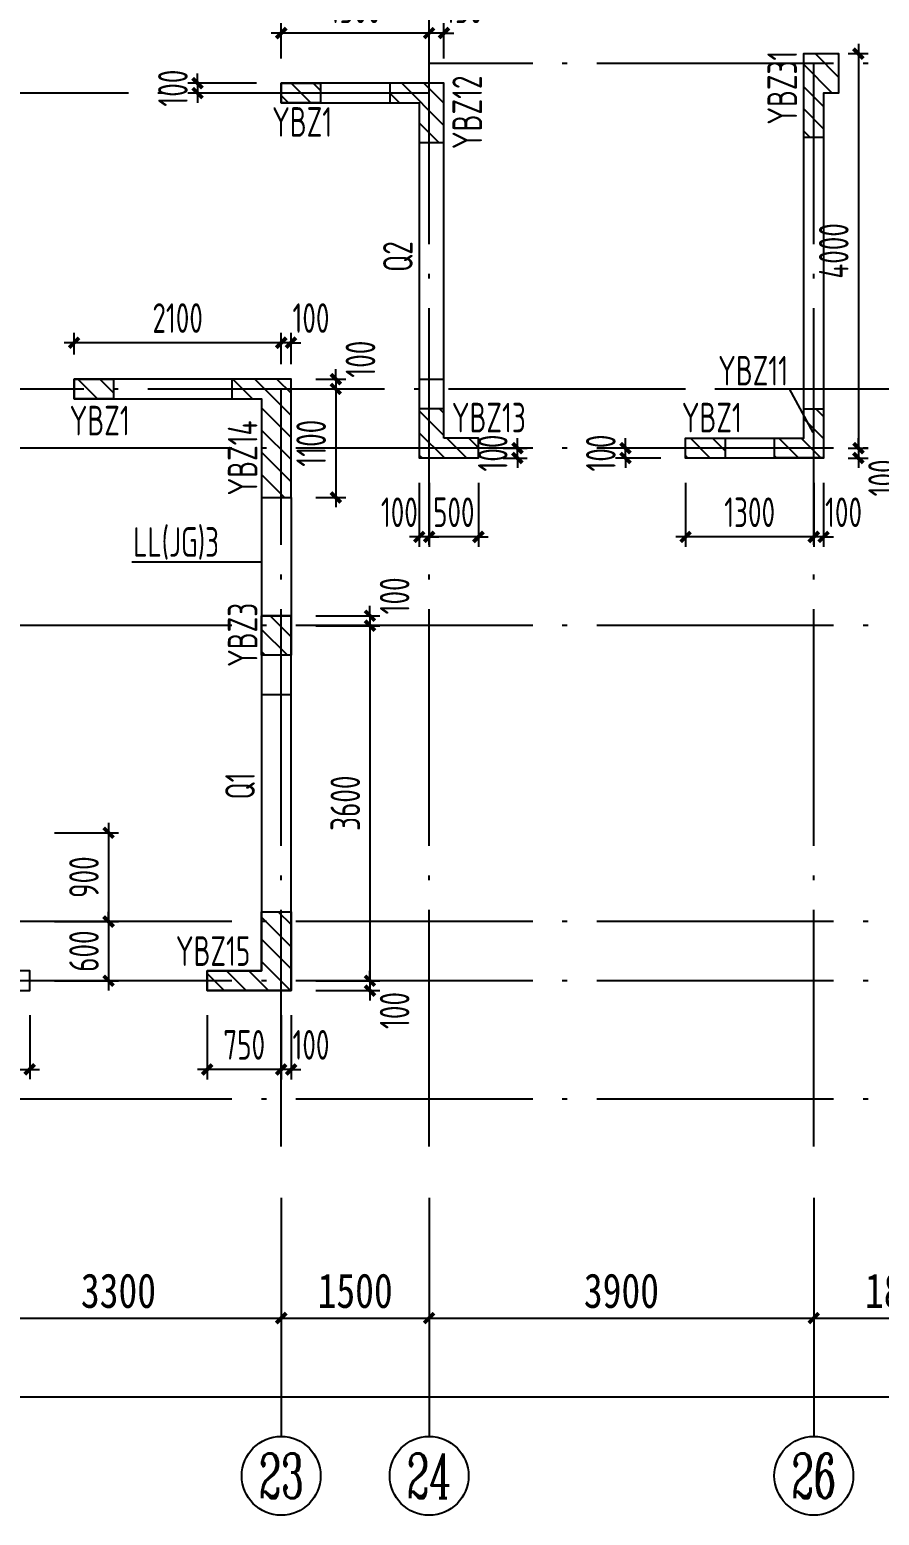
# Model space of a CAD drawing. Extents: x -144902 to 588294, y -160863 to 65494.
# Drawn here: x 13170 to 21785, y -42835 to -27772 of the extents above; entities that cross this region are included whole.
import ezdxf
from ezdxf.enums import TextEntityAlignment as Align

# ---------------------------------------------------------------- set-up
doc = ezdxf.new("R2010")
doc.units = 0
doc.header["$LTSCALE"] = 100
doc.linetypes.add('ACAD_ISO04W100', pattern=[30.5, 24, -3, 0.5, -3])
doc.layers.get('0').update_dxf_attribs({"linetype": 'CONTINUOUS'})
doc.layers.get('Defpoints').update_dxf_attribs({"linetype": 'CONTINUOUS'})
for name, color, linetype in [('AXIS', 3, 'CONTINUOUS'), ('AXIS_TEXT', 7, 'CONTINUOUS'), ('colu', 255, 'CONTINUOUS'), ('DIM', 3, 'CONTINUOUS'), ('DOTE', 253, 'ACAD_ISO04W100'), ('hatch1', 253, 'CONTINUOUS'), ('TEXT', 7, 'CONTINUOUS'), ('THIN', 7, 'CONTINUOUS'), ('剪力墙开洞', 170, 'CONTINUOUS'), ('剪力墙身标注', 7, 'CONTINUOUS'), ('砼墙', 3, 'CONTINUOUS'), ('门', 174, 'CONTINUOUS')]:
    doc.layers.add(name, color=color, linetype=linetype)
doc.styles.add('_HZTXT', font='complex.shx', dxfattribs={"width": 0.7, "bigfont": 'tssdchn.shx'})
doc.styles.add('COMPLEX', font='COMPLEX')
doc.styles.add('DIM_FONT', font='SIMHEI.TTF', dxfattribs={"width": 0.8})
doc.styles.get("Standard").update_dxf_attribs({"font": 'tssdeng.shx', "width": 0.7, "bigfont": 'tssdchn.shx'})
doc.styles.add('TSSD_Dimension', font='Tssdeng.shx', dxfattribs={"width": 0.7, "bigfont": 'tssdchn.shx'})
doc.dimstyles.new('_TCH_ARCH&&100', dxfattribs={"dimtxt": 350, "dimasz": 100, "dimexe": 250, "dimexo": 300, "dimgap": 100, "dimtad": 1, "dimdec": 0, "dimzin": 0, "dimdsep": 46, "dimtxsty": 'DIM_FONT', "dimblk": 'ARCHTICK', "dimcen": 0.09, "dimclrt": 7, "dimazin": 2, "dimtfac": 1, "dimtdec": 0, "dimtix": 1, "dimtmove": 2, "dimatfit": 3, "dimfxl": 1, "dimtolj": 1, "dimtzin": 0, "dimarcsym": 0})
doc.dimstyles.new('TSSD_100_100', dxfattribs={"dimtxt": 300, "dimasz": 100, "dimexe": 100, "dimexo": 250, "dimgap": 100, "dimtad": 1, "dimdec": 0, "dimzin": 0, "dimdsep": 46, "dimtxsty": 'TSSD_Dimension', "dimblk": 'ARCHTICK', "dimcen": 0, "dimdle": 100, "dimclrt": 7, "dimadec": 0, "dimazin": 0, "dimtfac": 1, "dimtdec": 0, "dimtix": 1, "dimtmove": 2, "dimatfit": 3, "dimfxl": 1, "dimtolj": 1, "dimtzin": 0, "dimarcsym": 0})
pattern_1 = [(135, (18956.95, -13940.44), (112.2532, 112.2532), [])]

# ---------------------------------------------------------------- blocks, each defined once
blk = doc.blocks.new('_ArchTick')
at = {"color": 0, "linetype": 'ByBlock', "const_width": 0.4}
blk.add_lwpolyline([(-0.5, -0.5), (0.5, 0.5)], dxfattribs=at)
blk = doc.blocks.new('*D761')
at = {"layer": 'Defpoints', "color": 0}
for p in [(13170, -35915), (13170, -36815), (13970, -36815)]:
    blk.add_point(p, dxfattribs=at)
at = {"layer": 'DIM', "color": 0, "lineweight": -2}
for p, q in [((13970, -35815), (13970, -36915)), ((13420, -35915), (14070, -35915)), ((13420, -36815), (14070, -36815))]:
    blk.add_line(p, q, dxfattribs=at)
at = {"layer": 'DIM', "color": 0, "lineweight": -2, "xscale": 100, "yscale": 100, "zscale": 100}
for p, rotation in [((13970, -35915), 90), ((13970, -36815), 270)]:
    blk.add_blockref('_ArchTick', p, dxfattribs=dict(at, rotation=rotation))
at = {"layer": 'DIM', "color": 7, "insert": (13720, -36365), "char_height": 300, "attachment_point": 5, "rotation": 90, "style": 'TSSD_Dimension'}
blk.add_mtext('\\A1;900', dxfattribs=at)
blk = doc.blocks.new('*D762')
at = {"layer": 'Defpoints', "color": 0}
for p in [(13170, -36815), (13170, -37415), (13970, -37415)]:
    blk.add_point(p, dxfattribs=at)
at = {"layer": 'DIM', "color": 0, "lineweight": -2}
for p, q in [((13970, -36815), (13970, -36715)), ((13420, -36815), (14070, -36815)), ((13970, -36815), (13970, -37415)), ((13420, -37415), (14070, -37415)), ((13970, -37415), (13970, -37515))]:
    blk.add_line(p, q, dxfattribs=at)
at = {"layer": 'DIM', "color": 0, "lineweight": -2, "xscale": 100, "yscale": 100, "zscale": 100}
for p, rotation in [((13970, -36815), 270), ((13970, -37415), 90)]:
    blk.add_blockref('_ArchTick', p, dxfattribs=dict(at, rotation=rotation))
at = {"layer": 'DIM', "color": 7, "insert": (13720, -37115), "char_height": 300, "attachment_point": 5, "rotation": 90, "style": 'TSSD_Dimension'}
blk.add_mtext('\\A1;600', dxfattribs=at)
blk = doc.blocks.new('*D777')
at = {"layer": 'Defpoints', "color": 0}
for p in [(15820, -33715), (15820, -33815), (16620, -33815)]:
    blk.add_point(p, dxfattribs=at)
at = {"layer": 'DIM', "color": 0, "lineweight": -2}
for p, q in [((16070, -33715), (16720, -33715)), ((16620, -33715), (16620, -33615)), ((16620, -33715), (16620, -33815)), ((16070, -33815), (16720, -33815)), ((16620, -33815), (16620, -33915))]:
    blk.add_line(p, q, dxfattribs=at)
at = {"layer": 'DIM', "color": 0, "lineweight": -2, "xscale": 100, "yscale": 100, "zscale": 100}
for p, rotation in [((16620, -33715), 270), ((16620, -33815), 90)]:
    blk.add_blockref('_ArchTick', p, dxfattribs=dict(at, rotation=rotation))
at = {"layer": 'DIM', "color": 7, "insert": (16870, -33513), "char_height": 300, "attachment_point": 5, "rotation": 90, "style": 'TSSD_Dimension'}
blk.add_mtext('\\A1;100', dxfattribs=at)
blk = doc.blocks.new('*D778')
at = {"layer": 'Defpoints', "color": 0}
for p in [(15820, -33815), (15820, -37415), (16620, -37415)]:
    blk.add_point(p, dxfattribs=at)
at = {"layer": 'DIM', "color": 0, "lineweight": -2}
for p, q in [((16620, -33715), (16620, -37515)), ((16070, -33815), (16720, -33815)), ((16070, -37415), (16720, -37415))]:
    blk.add_line(p, q, dxfattribs=at)
at = {"layer": 'DIM', "color": 0, "lineweight": -2, "xscale": 100, "yscale": 100, "zscale": 100}
for p, rotation in [((16620, -33815), 90), ((16620, -37415), 270)]:
    blk.add_blockref('_ArchTick', p, dxfattribs=dict(at, rotation=rotation))
at = {"layer": 'DIM', "color": 7, "insert": (16370, -35615), "char_height": 300, "attachment_point": 5, "rotation": 90, "style": 'TSSD_Dimension'}
blk.add_mtext('\\A1;3600', dxfattribs=at)
blk = doc.blocks.new('*D779')
at = {"layer": 'Defpoints', "color": 0}
for p in [(15720, -37515), (15820, -37515), (15720, -38315)]:
    blk.add_point(p, dxfattribs=at)
at = {"layer": 'DIM', "color": 0, "lineweight": -2}
for p, q in [((15720, -37765), (15720, -38415)), ((15820, -37765), (15820, -38415)), ((15720, -38315), (15620, -38315)), ((15820, -38315), (15720, -38315)), ((15820, -38315), (15920, -38315))]:
    blk.add_line(p, q, dxfattribs=at)
at = {"layer": 'DIM', "color": 0, "lineweight": -2, "xscale": 100, "yscale": 100, "zscale": 100}
blk.add_blockref('_ArchTick', (15720, -38315), dxfattribs=at)
at = {"layer": 'DIM', "color": 0, "lineweight": -2, "xscale": 100, "yscale": 100, "zscale": 100, "rotation": 180}
blk.add_blockref('_ArchTick', (15820, -38315), dxfattribs=at)
at = {"layer": 'DIM', "color": 7, "insert": (16022, -38065), "char_height": 300, "attachment_point": 5, "style": 'TSSD_Dimension'}
blk.add_mtext('\\A1;100', dxfattribs=at)
blk = doc.blocks.new('*D780')
at = {"layer": 'Defpoints', "color": 0}
for p in [(14970, -37515), (15720, -37515), (14970, -38315)]:
    blk.add_point(p, dxfattribs=at)
at = {"layer": 'DIM', "color": 0, "lineweight": -2}
for p, q in [((14970, -37765), (14970, -38415)), ((15720, -37765), (15720, -38415)), ((15820, -38315), (14870, -38315))]:
    blk.add_line(p, q, dxfattribs=at)
at = {"layer": 'DIM', "color": 0, "lineweight": -2, "xscale": 100, "yscale": 100, "zscale": 100, "rotation": 180}
blk.add_blockref('_ArchTick', (14970, -38315), dxfattribs=at)
at = {"layer": 'DIM', "color": 0, "lineweight": -2, "xscale": 100, "yscale": 100, "zscale": 100}
blk.add_blockref('_ArchTick', (15720, -38315), dxfattribs=at)
at = {"layer": 'DIM', "color": 7, "insert": (15345, -38065), "char_height": 300, "attachment_point": 5, "style": 'TSSD_Dimension'}
blk.add_mtext('\\A1;750', dxfattribs=at)
blk = doc.blocks.new('*D781')
at = {"layer": 'Defpoints', "color": 0}
for p in [(21120, -32115), (21220, -32115), (21120, -32915)]:
    blk.add_point(p, dxfattribs=at)
at = {"layer": 'DIM', "color": 0, "lineweight": -2}
for p, q in [((21120, -32365), (21120, -33015)), ((21220, -32365), (21220, -33015)), ((21120, -32915), (21020, -32915)), ((21220, -32915), (21120, -32915)), ((21220, -32915), (21320, -32915))]:
    blk.add_line(p, q, dxfattribs=at)
at = {"layer": 'DIM', "color": 0, "lineweight": -2, "xscale": 100, "yscale": 100, "zscale": 100}
blk.add_blockref('_ArchTick', (21120, -32915), dxfattribs=at)
at = {"layer": 'DIM', "color": 0, "lineweight": -2, "xscale": 100, "yscale": 100, "zscale": 100, "rotation": 180}
blk.add_blockref('_ArchTick', (21220, -32915), dxfattribs=at)
at = {"layer": 'DIM', "color": 7, "insert": (21422, -32665), "char_height": 300, "attachment_point": 5, "style": 'TSSD_Dimension'}
blk.add_mtext('\\A1;100', dxfattribs=at)
blk = doc.blocks.new('*D782')
at = {"layer": 'Defpoints', "color": 0}
for p in [(19820, -32115), (21120, -32115), (19820, -32915)]:
    blk.add_point(p, dxfattribs=at)
at = {"layer": 'DIM', "color": 0, "lineweight": -2}
for p, q in [((19820, -32365), (19820, -33015)), ((21120, -32365), (21120, -33015)), ((21220, -32915), (19720, -32915))]:
    blk.add_line(p, q, dxfattribs=at)
at = {"layer": 'DIM', "color": 0, "lineweight": -2, "xscale": 100, "yscale": 100, "zscale": 100, "rotation": 180}
blk.add_blockref('_ArchTick', (19820, -32915), dxfattribs=at)
at = {"layer": 'DIM', "color": 0, "lineweight": -2, "xscale": 100, "yscale": 100, "zscale": 100}
blk.add_blockref('_ArchTick', (21120, -32915), dxfattribs=at)
at = {"layer": 'DIM', "color": 7, "insert": (20470, -32665), "char_height": 300, "attachment_point": 5, "style": 'TSSD_Dimension'}
blk.add_mtext('\\A1;1300', dxfattribs=at)
blk = doc.blocks.new('*D795')
at = {"layer": 'Defpoints', "color": 0}
for p in [(21220, -28015), (21220, -32015), (21573, -32015)]:
    blk.add_point(p, dxfattribs=at)
at = {"layer": 'DIM', "color": 0, "lineweight": -2}
for p, q in [((21470, -28015), (21673, -28015)), ((21573, -27915), (21573, -32115)), ((21470, -32015), (21673, -32015))]:
    blk.add_line(p, q, dxfattribs=at)
at = {"layer": 'DIM', "color": 0, "lineweight": -2, "xscale": 100, "yscale": 100, "zscale": 100}
for p, rotation in [((21573, -28015), 90), ((21573, -32015), 270)]:
    blk.add_blockref('_ArchTick', p, dxfattribs=dict(at, rotation=rotation))
at = {"layer": 'DIM', "color": 7, "insert": (21323, -30015), "char_height": 300, "attachment_point": 5, "rotation": 90, "style": 'TSSD_Dimension'}
blk.add_mtext('\\A1;4000', dxfattribs=at)
blk = doc.blocks.new('*D796')
at = {"layer": 'Defpoints', "color": 0}
for p in [(21220, -32015), (21220, -32115), (21573, -32115)]:
    blk.add_point(p, dxfattribs=at)
at = {"layer": 'DIM', "color": 0, "lineweight": -2}
for p, q in [((21573, -32015), (21573, -31915)), ((21470, -32015), (21673, -32015)), ((21573, -32015), (21573, -32115)), ((21470, -32115), (21673, -32115)), ((21573, -32115), (21573, -32215))]:
    blk.add_line(p, q, dxfattribs=at)
at = {"layer": 'DIM', "color": 0, "lineweight": -2, "xscale": 100, "yscale": 100, "zscale": 100}
for p, rotation in [((21573, -32015), 270), ((21573, -32115), 90)]:
    blk.add_blockref('_ArchTick', p, dxfattribs=dict(at, rotation=rotation))
at = {"layer": 'DIM', "color": 7, "insert": (21823, -32317), "char_height": 300, "attachment_point": 5, "rotation": 90, "style": 'TSSD_Dimension'}
blk.add_mtext('\\A1;100', dxfattribs=at)
blk = doc.blocks.new('*D814')
at = {"layer": 'Defpoints', "color": 0}
for p in [(17220, -32115), (17720, -32115), (17220, -32915)]:
    blk.add_point(p, dxfattribs=at)
at = {"layer": 'DIM', "color": 0, "lineweight": -2}
for p, q in [((17220, -32365), (17220, -33015)), ((17720, -32365), (17720, -33015)), ((17220, -32915), (17120, -32915)), ((17720, -32915), (17220, -32915)), ((17720, -32915), (17820, -32915))]:
    blk.add_line(p, q, dxfattribs=at)
at = {"layer": 'DIM', "color": 0, "lineweight": -2, "xscale": 100, "yscale": 100, "zscale": 100}
blk.add_blockref('_ArchTick', (17220, -32915), dxfattribs=at)
at = {"layer": 'DIM', "color": 0, "lineweight": -2, "xscale": 100, "yscale": 100, "zscale": 100, "rotation": 180}
blk.add_blockref('_ArchTick', (17720, -32915), dxfattribs=at)
at = {"layer": 'DIM', "color": 7, "insert": (17470, -32665), "char_height": 300, "attachment_point": 5, "style": 'TSSD_Dimension'}
blk.add_mtext('\\A1;500', dxfattribs=at)
blk = doc.blocks.new('*D815')
at = {"layer": 'Defpoints', "color": 0}
for p in [(17120, -32115), (17220, -32115), (17120, -32915)]:
    blk.add_point(p, dxfattribs=at)
at = {"layer": 'DIM', "color": 0, "lineweight": -2}
for p, q in [((17120, -32365), (17120, -33015)), ((17220, -32365), (17220, -33015)), ((17120, -32915), (17020, -32915)), ((17220, -32915), (17120, -32915)), ((17220, -32915), (17320, -32915))]:
    blk.add_line(p, q, dxfattribs=at)
at = {"layer": 'DIM', "color": 0, "lineweight": -2, "xscale": 100, "yscale": 100, "zscale": 100}
blk.add_blockref('_ArchTick', (17120, -32915), dxfattribs=at)
at = {"layer": 'DIM', "color": 0, "lineweight": -2, "xscale": 100, "yscale": 100, "zscale": 100, "rotation": 180}
blk.add_blockref('_ArchTick', (17220, -32915), dxfattribs=at)
at = {"layer": 'DIM', "color": 7, "insert": (16918, -32665), "char_height": 300, "attachment_point": 5, "style": 'TSSD_Dimension'}
blk.add_mtext('\\A1;100', dxfattribs=at)
blk = doc.blocks.new('*D816')
at = {"layer": 'Defpoints', "color": 0}
for p in [(17720, -32015), (18115, -32015), (17720, -32115)]:
    blk.add_point(p, dxfattribs=at)
at = {"layer": 'DIM', "color": 0, "lineweight": -2}
for p, q in [((18115, -32015), (18115, -31915)), ((17970, -32015), (18215, -32015)), ((18115, -32115), (18115, -32015)), ((17970, -32115), (18215, -32115)), ((18115, -32115), (18115, -32215))]:
    blk.add_line(p, q, dxfattribs=at)
at = {"layer": 'DIM', "color": 0, "lineweight": -2, "xscale": 100, "yscale": 100, "zscale": 100}
for p, rotation in [((18115, -32015), 270), ((18115, -32115), 90)]:
    blk.add_blockref('_ArchTick', p, dxfattribs=dict(at, rotation=rotation))
at = {"layer": 'DIM', "color": 7, "insert": (17865, -32065), "char_height": 300, "attachment_point": 5, "rotation": 90, "style": 'TSSD_Dimension'}
blk.add_mtext('\\A1;100', dxfattribs=at)
blk = doc.blocks.new('*D817')
at = {"layer": 'Defpoints', "color": 0}
for p in [(19211, -32015), (19820, -32015), (19820, -32115)]:
    blk.add_point(p, dxfattribs=at)
at = {"layer": 'DIM', "color": 0, "lineweight": -2}
for p, q in [((19211, -32015), (19211, -31915)), ((19570, -32015), (19111, -32015)), ((19211, -32115), (19211, -32015)), ((19570, -32115), (19111, -32115)), ((19211, -32115), (19211, -32215))]:
    blk.add_line(p, q, dxfattribs=at)
at = {"layer": 'DIM', "color": 0, "lineweight": -2, "xscale": 100, "yscale": 100, "zscale": 100}
for p, rotation in [((19211, -32015), 270), ((19211, -32115), 90)]:
    blk.add_blockref('_ArchTick', p, dxfattribs=dict(at, rotation=rotation))
at = {"layer": 'DIM', "color": 7, "insert": (18961, -32065), "char_height": 300, "attachment_point": 5, "rotation": 90, "style": 'TSSD_Dimension'}
blk.add_mtext('\\A1;100', dxfattribs=at)
blk = doc.blocks.new('*D818')
at = {"layer": 'Defpoints', "color": 0}
for p in [(17220, -27806), (17220, -28315), (17370, -28315)]:
    blk.add_point(p, dxfattribs=at)
at = {"layer": 'DIM', "color": 0, "lineweight": -2}
for p, q in [((17220, -28065), (17220, -27706)), ((17370, -28065), (17370, -27706)), ((17220, -27806), (17120, -27806)), ((17370, -27806), (17220, -27806)), ((17370, -27806), (17470, -27806))]:
    blk.add_line(p, q, dxfattribs=at)
at = {"layer": 'DIM', "color": 0, "lineweight": -2, "xscale": 100, "yscale": 100, "zscale": 100}
blk.add_blockref('_ArchTick', (17220, -27806), dxfattribs=at)
at = {"layer": 'DIM', "color": 0, "lineweight": -2, "xscale": 100, "yscale": 100, "zscale": 100, "rotation": 180}
blk.add_blockref('_ArchTick', (17370, -27806), dxfattribs=at)
at = {"layer": 'DIM', "color": 7, "insert": (17572, -27556), "char_height": 300, "attachment_point": 5, "style": 'TSSD_Dimension'}
blk.add_mtext('\\A1;150', dxfattribs=at)
blk = doc.blocks.new('*D819')
at = {"layer": 'Defpoints', "color": 0}
for p in [(15720, -27806), (15720, -28315), (17220, -28315)]:
    blk.add_point(p, dxfattribs=at)
at = {"layer": 'DIM', "color": 0, "lineweight": -2}
for p, q in [((15720, -28065), (15720, -27706)), ((17220, -28065), (17220, -27706)), ((17320, -27806), (15620, -27806))]:
    blk.add_line(p, q, dxfattribs=at)
at = {"layer": 'DIM', "color": 0, "lineweight": -2, "xscale": 100, "yscale": 100, "zscale": 100, "rotation": 180}
blk.add_blockref('_ArchTick', (15720, -27806), dxfattribs=at)
at = {"layer": 'DIM', "color": 0, "lineweight": -2, "xscale": 100, "yscale": 100, "zscale": 100}
blk.add_blockref('_ArchTick', (17220, -27806), dxfattribs=at)
at = {"layer": 'DIM', "color": 7, "insert": (16470, -27556), "char_height": 300, "attachment_point": 5, "style": 'TSSD_Dimension'}
blk.add_mtext('\\A1;1500', dxfattribs=at)
blk = doc.blocks.new('*D820')
at = {"layer": 'Defpoints', "color": 0}
for p in [(15720, -28315), (14872, -28415), (15720, -28415)]:
    blk.add_point(p, dxfattribs=at)
at = {"layer": 'DIM', "color": 0, "lineweight": -2}
for p, q in [((15470, -28315), (14772, -28315)), ((14872, -28315), (14872, -28215)), ((14872, -28315), (14872, -28415)), ((15470, -28415), (14772, -28415)), ((14872, -28415), (14872, -28515))]:
    blk.add_line(p, q, dxfattribs=at)
at = {"layer": 'DIM', "color": 0, "lineweight": -2, "xscale": 100, "yscale": 100, "zscale": 100}
for p, rotation in [((14872, -28315), 270), ((14872, -28415), 90)]:
    blk.add_blockref('_ArchTick', p, dxfattribs=dict(at, rotation=rotation))
at = {"layer": 'DIM', "color": 7, "insert": (14622, -28365), "char_height": 300, "attachment_point": 5, "rotation": 90, "style": 'TSSD_Dimension'}
blk.add_mtext('\\A1;100', dxfattribs=at)
blk = doc.blocks.new('*D821')
at = {"layer": 'Defpoints', "color": 0}
for p in [(15720, -30946), (15720, -31415), (15820, -31415)]:
    blk.add_point(p, dxfattribs=at)
at = {"layer": 'DIM', "color": 0, "lineweight": -2}
for p, q in [((15720, -31165), (15720, -30846)), ((15820, -31165), (15820, -30846)), ((15720, -30946), (15620, -30946)), ((15820, -30946), (15720, -30946)), ((15820, -30946), (15920, -30946))]:
    blk.add_line(p, q, dxfattribs=at)
at = {"layer": 'DIM', "color": 0, "lineweight": -2, "xscale": 100, "yscale": 100, "zscale": 100}
blk.add_blockref('_ArchTick', (15720, -30946), dxfattribs=at)
at = {"layer": 'DIM', "color": 0, "lineweight": -2, "xscale": 100, "yscale": 100, "zscale": 100, "rotation": 180}
blk.add_blockref('_ArchTick', (15820, -30946), dxfattribs=at)
at = {"layer": 'DIM', "color": 7, "insert": (16022, -30696), "char_height": 300, "attachment_point": 5, "style": 'TSSD_Dimension'}
blk.add_mtext('\\A1;100', dxfattribs=at)
blk = doc.blocks.new('*D822')
at = {"layer": 'Defpoints', "color": 0}
for p in [(13620, -30946), (13620, -31315), (15720, -31415)]:
    blk.add_point(p, dxfattribs=at)
at = {"layer": 'DIM', "color": 0, "lineweight": -2}
for p, q in [((13620, -31065), (13620, -30846)), ((15720, -31165), (15720, -30846)), ((15820, -30946), (13520, -30946))]:
    blk.add_line(p, q, dxfattribs=at)
at = {"layer": 'DIM', "color": 0, "lineweight": -2, "xscale": 100, "yscale": 100, "zscale": 100, "rotation": 180}
blk.add_blockref('_ArchTick', (13620, -30946), dxfattribs=at)
at = {"layer": 'DIM', "color": 0, "lineweight": -2, "xscale": 100, "yscale": 100, "zscale": 100}
blk.add_blockref('_ArchTick', (15720, -30946), dxfattribs=at)
at = {"layer": 'DIM', "color": 7, "insert": (14670, -30696), "char_height": 300, "attachment_point": 5, "style": 'TSSD_Dimension'}
blk.add_mtext('\\A1;2100', dxfattribs=at)
blk = doc.blocks.new('*D823')
at = {"layer": 'Defpoints', "color": 0}
for p in [(15820, -31315), (15820, -31415), (16274, -31415)]:
    blk.add_point(p, dxfattribs=at)
at = {"layer": 'DIM', "color": 0, "lineweight": -2}
for p, q in [((16070, -31315), (16374, -31315)), ((16274, -31315), (16274, -31215)), ((16274, -31315), (16274, -31415)), ((16070, -31415), (16374, -31415)), ((16274, -31415), (16274, -31515))]:
    blk.add_line(p, q, dxfattribs=at)
at = {"layer": 'DIM', "color": 0, "lineweight": -2, "xscale": 100, "yscale": 100, "zscale": 100}
for p, rotation in [((16274, -31315), 270), ((16274, -31415), 90)]:
    blk.add_blockref('_ArchTick', p, dxfattribs=dict(at, rotation=rotation))
at = {"layer": 'DIM', "color": 7, "insert": (16524, -31113), "char_height": 300, "attachment_point": 5, "rotation": 90, "style": 'TSSD_Dimension'}
blk.add_mtext('\\A1;100', dxfattribs=at)
blk = doc.blocks.new('*D824')
at = {"layer": 'Defpoints', "color": 0}
for p in [(15820, -31415), (15820, -32515), (16274, -32515)]:
    blk.add_point(p, dxfattribs=at)
at = {"layer": 'DIM', "color": 0, "lineweight": -2}
for p, q in [((16274, -31315), (16274, -32615)), ((16070, -31415), (16374, -31415)), ((16070, -32515), (16374, -32515))]:
    blk.add_line(p, q, dxfattribs=at)
at = {"layer": 'DIM', "color": 0, "lineweight": -2, "xscale": 100, "yscale": 100, "zscale": 100}
for p, rotation in [((16274, -31415), 90), ((16274, -32515), 270)]:
    blk.add_blockref('_ArchTick', p, dxfattribs=dict(at, rotation=rotation))
at = {"layer": 'DIM', "color": 7, "insert": (16024, -31965), "char_height": 300, "attachment_point": 5, "rotation": 90, "style": 'TSSD_Dimension'}
blk.add_mtext('\\A1;1100', dxfattribs=at)
blk = doc.blocks.new('*D825')
at = {"layer": 'Defpoints', "color": 0}
for p in [(15820, -37415), (15820, -37515), (16620, -37515)]:
    blk.add_point(p, dxfattribs=at)
at = {"layer": 'DIM', "color": 0, "lineweight": -2}
for p, q in [((16620, -37415), (16620, -37315)), ((16070, -37415), (16720, -37415)), ((16620, -37415), (16620, -37515)), ((16070, -37515), (16720, -37515)), ((16620, -37515), (16620, -37615))]:
    blk.add_line(p, q, dxfattribs=at)
at = {"layer": 'DIM', "color": 0, "lineweight": -2, "xscale": 100, "yscale": 100, "zscale": 100}
for p, rotation in [((16620, -37415), 270), ((16620, -37515), 90)]:
    blk.add_blockref('_ArchTick', p, dxfattribs=dict(at, rotation=rotation))
at = {"layer": 'DIM', "color": 7, "insert": (16870, -37717), "char_height": 300, "attachment_point": 5, "rotation": 90, "style": 'TSSD_Dimension'}
blk.add_mtext('\\A1;100', dxfattribs=at)
blk = doc.blocks.new('*D904')
at = {"layer": 'Defpoints', "color": 0}
for p in [(12420, -37514), (13170, -37514), (13170, -38314)]:
    blk.add_point(p, dxfattribs=at)
at = {"layer": 'DIM', "color": 0, "lineweight": -2}
for p, q in [((12420, -37764), (12420, -38414)), ((13170, -37764), (13170, -38414)), ((12320, -38314), (13270, -38314))]:
    blk.add_line(p, q, dxfattribs=at)
at = {"layer": 'DIM', "color": 0, "lineweight": -2, "xscale": 100, "yscale": 100, "zscale": 100, "rotation": 180}
blk.add_blockref('_ArchTick', (12420, -38314), dxfattribs=at)
at = {"layer": 'DIM', "color": 0, "lineweight": -2, "xscale": 100, "yscale": 100, "zscale": 100}
blk.add_blockref('_ArchTick', (13170, -38314), dxfattribs=at)
at = {"layer": 'DIM', "color": 7, "insert": (12795, -38064), "char_height": 300, "attachment_point": 5, "style": 'TSSD_Dimension'}
blk.add_mtext('\\A1;750', dxfattribs=at)
blk = doc.blocks.new('*D947')
at = {"layer": 'AXIS', "color": 0, "lineweight": -2}
for p, q in [((21120, -39915), (21120, -41085)), ((22920, -39915), (22920, -41085)), ((21120, -40835), (22920, -40835))]:
    blk.add_line(p, q, dxfattribs=at)
at = {"layer": 'Defpoints', "color": 0}
for p in [(21120, -39615), (22920, -39615), (22920, -40835)]:
    blk.add_point(p, dxfattribs=at)
at = {"layer": 'AXIS', "color": 0, "lineweight": -2, "xscale": 100, "yscale": 100, "zscale": 100, "rotation": 180}
blk.add_blockref('_ArchTick', (21120, -40835), dxfattribs=at)
at = {"layer": 'AXIS', "color": 0, "lineweight": -2, "xscale": 100, "yscale": 100, "zscale": 100}
blk.add_blockref('_ArchTick', (22920, -40835), dxfattribs=at)
at = {"layer": 'AXIS', "color": 7, "insert": (22020, -40560), "char_height": 350, "attachment_point": 5, "style": 'DIM_FONT'}
blk.add_mtext('\\A1;1800', dxfattribs=at)
blk = doc.blocks.new('*D948')
at = {"layer": 'AXIS', "color": 0, "lineweight": -2}
for p, q in [((17220, -39915), (17220, -41085)), ((21120, -39915), (21120, -41085)), ((17220, -40835), (21120, -40835))]:
    blk.add_line(p, q, dxfattribs=at)
at = {"layer": 'Defpoints', "color": 0}
for p in [(17220, -39615), (21120, -39615), (21120, -40835)]:
    blk.add_point(p, dxfattribs=at)
at = {"layer": 'AXIS', "color": 0, "lineweight": -2, "xscale": 100, "yscale": 100, "zscale": 100, "rotation": 180}
blk.add_blockref('_ArchTick', (17220, -40835), dxfattribs=at)
at = {"layer": 'AXIS', "color": 0, "lineweight": -2, "xscale": 100, "yscale": 100, "zscale": 100}
blk.add_blockref('_ArchTick', (21120, -40835), dxfattribs=at)
at = {"layer": 'AXIS', "color": 7, "insert": (19170, -40560), "char_height": 350, "attachment_point": 5, "style": 'DIM_FONT'}
blk.add_mtext('\\A1;3900', dxfattribs=at)
blk = doc.blocks.new('*D949')
at = {"layer": 'AXIS', "color": 0, "lineweight": -2}
for p, q in [((15720, -39915), (15720, -41085)), ((17220, -39915), (17220, -41085)), ((15720, -40835), (17220, -40835))]:
    blk.add_line(p, q, dxfattribs=at)
at = {"layer": 'Defpoints', "color": 0}
for p in [(15720, -39615), (17220, -39615), (17220, -40835)]:
    blk.add_point(p, dxfattribs=at)
at = {"layer": 'AXIS', "color": 0, "lineweight": -2, "xscale": 100, "yscale": 100, "zscale": 100, "rotation": 180}
blk.add_blockref('_ArchTick', (15720, -40835), dxfattribs=at)
at = {"layer": 'AXIS', "color": 0, "lineweight": -2, "xscale": 100, "yscale": 100, "zscale": 100}
blk.add_blockref('_ArchTick', (17220, -40835), dxfattribs=at)
at = {"layer": 'AXIS', "color": 7, "insert": (16470, -40560), "char_height": 350, "attachment_point": 5, "style": 'DIM_FONT'}
blk.add_mtext('\\A1;1500', dxfattribs=at)
blk = doc.blocks.new('*D950')
at = {"layer": 'AXIS', "color": 0, "lineweight": -2}
for p, q in [((12420, -39915), (12420, -41085)), ((15720, -39915), (15720, -41085)), ((12420, -40835), (15720, -40835))]:
    blk.add_line(p, q, dxfattribs=at)
at = {"layer": 'Defpoints', "color": 0}
for p in [(12420, -39615), (15720, -39615), (15720, -40835)]:
    blk.add_point(p, dxfattribs=at)
at = {"layer": 'AXIS', "color": 0, "lineweight": -2, "xscale": 100, "yscale": 100, "zscale": 100, "rotation": 180}
blk.add_blockref('_ArchTick', (12420, -40835), dxfattribs=at)
at = {"layer": 'AXIS', "color": 0, "lineweight": -2, "xscale": 100, "yscale": 100, "zscale": 100}
blk.add_blockref('_ArchTick', (15720, -40835), dxfattribs=at)
at = {"layer": 'AXIS', "color": 7, "insert": (14070, -40560), "char_height": 350, "attachment_point": 5, "style": 'DIM_FONT'}
blk.add_mtext('\\A1;3300', dxfattribs=at)
blk = doc.blocks.new('*D962')
at = {"layer": 'AXIS', "color": 0, "lineweight": -2}
for p, q in [((-12680, -39915), (-12680, -41885)), ((26420, -39915), (26420, -41885)), ((-12680, -41635), (26420, -41635))]:
    blk.add_line(p, q, dxfattribs=at)
at = {"layer": 'Defpoints', "color": 0}
for p in [(-12680, -39615, 0), (26420, -39615, 0), (26420, -41635)]:
    blk.add_point(p, dxfattribs=at)
at = {"layer": 'AXIS', "color": 0, "lineweight": -2, "xscale": 100, "yscale": 100, "zscale": 100, "rotation": 180}
blk.add_blockref('_ArchTick', (-12680, -41635), dxfattribs=at)
at = {"layer": 'AXIS', "color": 0, "lineweight": -2, "xscale": 100, "yscale": 100, "zscale": 100}
blk.add_blockref('_ArchTick', (26420, -41635), dxfattribs=at)
at = {"layer": 'AXIS', "color": 7, "insert": (6870, -41360), "char_height": 350, "attachment_point": 5, "style": 'DIM_FONT'}
blk.add_mtext('\\A1;39100', dxfattribs=at)
blk = doc.blocks.new('_AXISO')
blk.add_circle((0, 0), 0.5)
at = {"layer": 'AXIS_TEXT', "style": 'COMPLEX', "width": 1.041667}
blk.add_attdef('A', text='', height=0.56, dxfattribs=at).set_placement((-0.25, -0.28), (0.25, -0.28), align=Align.FIT)

msp = doc.modelspace()

# ---------------------------------------------------------------- hatches: boundary and pattern name
at = {"layer": 'hatch1'}
h = msp.add_hatch(dxfattribs=at)
h.set_pattern_fill('ANSI31', color=256, scale=50, style=0)
h.set_pattern_definition(pattern_1)
h.paths.add_polyline_path([(21220.107, -28414.924), (21220.107, -28864.924), (21020.107, -28864.924), (21020.107, -28014.924), (21370.107, -28014.924), (21370.107, -28414.924)])
h = msp.add_hatch(dxfattribs=at)
h.set_pattern_fill('ANSI31', color=256, scale=50, style=0)
h.set_pattern_definition(pattern_1)
h.paths.add_polyline_path([(16120.107, -28514.924), (15720.107, -28514.924), (15720.107, -28314.924), (16120.107, -28314.924)])
h = msp.add_hatch(dxfattribs=at)
h.set_pattern_fill('ANSI31', color=256, scale=50, style=0)
h.set_pattern_definition(pattern_1)
h.paths.add_polyline_path([(17120.107, -28514.746), (17120.107, -28914.746), (17370.107, -28914.746), (17370.107, -28314.746), (16820.107, -28314.746), (16820.107, -28514.746)])
h = msp.add_hatch(dxfattribs=at)
h.set_pattern_fill('ANSI31', color=256, scale=50, style=0)
h.set_pattern_definition(pattern_1)
h.paths.add_polyline_path([(14020.069, -31514.924), (13620.069, -31514.924), (13620.069, -31314.924), (14020.069, -31314.924)])
h = msp.add_hatch(dxfattribs=at)
h.set_pattern_fill('ANSI31', color=256, scale=50, style=0)
h.set_pattern_definition(pattern_1)
h.paths.add_polyline_path([(15820.107, -32515.248), (15820.107, -31314.924), (15220.107, -31314.924), (15220.107, -31514.924), (15520.107, -31514.924), (15520.107, -32515.248)])
h = msp.add_hatch(dxfattribs=at)
h.set_pattern_fill('ANSI31', color=256, scale=50, style=0)
h.set_pattern_definition(pattern_1)
h.paths.add_polyline_path([(17370.107, -31914.757), (17370.107, -31614.757), (17120.107, -31614.757), (17120.107, -32114.757), (17720.107, -32114.757), (17720.107, -31914.757)])
h = msp.add_hatch(dxfattribs=at)
h.set_pattern_fill('ANSI31', color=256, scale=50, style=0)
h.set_pattern_definition(pattern_1)
h.paths.add_polyline_path([(21220.107, -32114.757), (20720.594, -32114.757), (20720.594, -31914.76), (21020.594, -31914.76), (21020.565, -31614.772), (21220.118, -31614.764)])
h = msp.add_hatch(dxfattribs=at)
h.set_pattern_fill('ANSI31', color=256, scale=50, style=0)
h.set_pattern_definition(pattern_1)
h.paths.add_polyline_path([(20220.107, -32114.935), (19820.107, -32114.935), (19820.107, -31914.935), (20220.107, -31914.935)])
h = msp.add_hatch(dxfattribs=at)
h.set_pattern_fill('ANSI31', color=256, scale=50, style=0)
h.set_pattern_definition(pattern_1)
h.paths.add_polyline_path([(15820.107, -33715.248), (15820.107, -34115.248), (15520.107, -34115.248), (15520.107, -33715.248)])
h = msp.add_hatch(dxfattribs=at)
h.set_pattern_fill('ANSI31', color=256, scale=50, style=0)
h.set_pattern_definition(pattern_1)
h.paths.add_polyline_path([(15820.107, -36714.757), (15820.107, -37514.757), (14969.936, -37514.923), (14969.936, -37314.757), (15520.107, -37314.757), (15520.107, -36714.757)])

# ---------------------------------------------------------------- linework, layer by layer
at = {"layer": 'AXIS'}
for p, q in [((15720.107, -39614.757, 0), (15720.107, -42034.864, 0)), ((17220.107, -39614.757, 0), (17220.107, -42034.864, 0)), ((21120.107, -39614.757, 0), (21120.107, -42034.864, 0))]:
    msp.add_line(p, q, dxfattribs=at)
at = {"layer": 'colu', "color": 1}
for p, q in [((17120.107, -31314.757, 0), (17370.107, -31314.757, 0)), ((15820.107, -34515.248, 0), (15520.107, -34515.248, 0))]:
    msp.add_line(p, q, dxfattribs=at)
at = {"layer": 'colu', "color": 1, "elevation": 0}
for points in [[(21220.107, -28414.924), (21220.107, -28864.924), (21020.107, -28864.924), (21020.107, -28014.924), (21370.107, -28014.924), (21370.107, -28414.924), (21220.107, -28414.924)], [(16120.107, -28514.924), (15720.107, -28514.924), (15720.107, -28314.924), (16120.107, -28314.924), (16120.107, -28514.924)], [(17120.107, -28514.746), (17120.107, -28914.746), (17370.107, -28914.746), (17370.107, -28314.746), (16820.107, -28314.746), (16820.107, -28514.746), (17120.107, -28514.746)], [(14020.069, -31514.924), (13620.069, -31514.924), (13620.069, -31314.924), (14020.069, -31314.924), (14020.069, -31514.924)], [(15820.107, -32515.248), (15820.107, -31314.924), (15220.107, -31314.924), (15220.107, -31514.924), (15520.107, -31514.924), (15520.107, -32515.248), (15820.107, -32515.248)], [(17370.107, -31914.757), (17370.107, -31614.757), (17120.107, -31614.757), (17120.107, -32114.757), (17720.107, -32114.757), (17720.107, -31914.757), (17370.107, -31914.757)], [(20220.107, -32114.935), (19820.107, -32114.935), (19820.107, -31914.935), (20220.107, -31914.935), (20220.107, -32114.935)], [(15820.107, -33715.248), (15820.107, -34115.248), (15520.107, -34115.248), (15520.107, -33715.248), (15820.107, -33715.248)], [(15820.107, -36714.757), (15820.107, -37514.757), (14969.936, -37514.923), (14969.936, -37314.757), (15520.107, -37314.757), (15520.107, -36714.757), (15820.107, -36714.757)]]:
    msp.add_lwpolyline(points, dxfattribs=at)
at = {"layer": 'colu', "color": 1}
msp.add_lwpolyline([(21220.107, -32114.757), (20720.594, -32114.757), (20720.594, -31914.76), (21020.594, -31914.76), (21020.565, -31614.772), (21220.118, -31614.764), (21220.107, -32114.757)], dxfattribs=at)
at = {"layer": 'DOTE'}
for p, q in [((17220.107, -39096.366), (17220.107, -20214.757)), ((27420.107, -28114.757), (17220.107, -28114.757)), ((21120.107, -39096.366), (21120.107, -28114.757)), ((17220.107, -28414.757), (-13279.893, -28414.757)), ((-882.06, -31414.757), (27420.107, -31414.757)), ((15720.107, -39096.366), (15720.107, -31414.757)), ((27420.107, -32014.757), (-13679.893, -32014.757)), ((27420.107, -33814.757), (-13679.893, -33814.757)), ((27420.107, -36814.757), (-13679.893, -36814.757)), ((27420.107, -37414.757), (12420.107, -37414.757)), ((27420.107, -38614.757), (-13679.893, -38614.757))]:
    msp.add_line(p, q, dxfattribs=at)
at = {"layer": 'THIN', "color": 100}
for p in [(20143.422, -31414.024), (21113.645, -31856.265)]:
    msp.add_line(p, (20874.226, -31414.024), dxfattribs=at)
at = {"layer": '剪力墙开洞'}
msp.add_line((15520.232, -33171.913), (14206.908, -33171.915), dxfattribs=at)
at = {"layer": '砼墙', "elevation": 0}
for points in [[(21020.107, -28014.924), (21370.107, -28014.924), (21370.107, -28414.924), (21220.107, -28414.924), (21220.107, -32114.935), (19820.107, -32114.935), (19820.107, -31914.935), (21020.107, -31914.935)], [(17370.107, -31914.757), (17370.107, -28314.746), (15720.107, -28314.746), (15720.107, -28514.746), (17120.107, -28514.746), (17120.107, -32114.757), (17720.107, -32114.757), (17720.107, -31914.757)], [(15820.107, -31314.757), (13620.107, -31314.757), (13620.107, -31514.757), (15520.107, -31514.757), (15520.107, -32514.746), (15820.107, -32514.746)], [(15520.107, -37314.757), (14970.107, -37314.757), (14970.107, -37514.757), (15820.107, -37514.757), (15820.107, -33714.746), (15520.107, -33714.746)], [(11570.107, -36714.757), (11570.107, -36914.757), (12320.107, -36914.757), (12320.107, -37514.321), (13170.107, -37514.321), (13170.107, -37314.321), (12520.107, -37314.321), (12520.107, -36714.757), (12520.107, -35914.757), (12320.107, -35914.757), (12320.107, -36714.757)]]:
    msp.add_lwpolyline(points, close=True, dxfattribs=at)
at = {"layer": '门'}
for p, q in [((15520.107, -32515.248, 0), (15520.107, -33715.248, 0)), ((15820.107, -32515.248, 0), (15820.107, -33715.248))]:
    msp.add_line(p, q, dxfattribs=at)

# ---------------------------------------------------------------- block references
at = {"layer": 'AXIS'}
ref = msp.add_blockref('_AXISO', (15720.107, -42434.864, 0), dxfattribs=dict(at, xscale=800, yscale=800, zscale=800))
ref.add_attrib('A', '23', dxfattribs={"layer": 'AXIS_TEXT', "height": 452.5483, "style": '_HZTXT', "width": 0.617647}).set_placement((15493.833, -42661.138, 0), (15946.381, -42661.138, 0), align=Align.FIT)
ref = msp.add_blockref('_AXISO', (17220.107, -42434.864, 0), dxfattribs=dict(at, xscale=800, yscale=800, zscale=800))
ref.add_attrib('A', '24', dxfattribs={"layer": 'AXIS_TEXT', "height": 452.5483, "style": '_HZTXT', "width": 0.583333}).set_placement((16993.833, -42661.138, 0), (17446.381, -42661.138, 0), align=Align.FIT)
ref = msp.add_blockref('_AXISO', (21120.107, -42434.864, 0), dxfattribs=dict(at, xscale=800, yscale=800, zscale=800))
ref.add_attrib('A', '26', dxfattribs={"layer": 'AXIS_TEXT', "height": 452.5483, "style": '_HZTXT', "width": 0.617647}).set_placement((20893.833, -42661.138, 0), (21346.381, -42661.138, 0), align=Align.FIT)

# ---------------------------------------------------------------- texts
at = {"layer": 'TEXT', "color": 200, "width": 0.7}
for s, p in [('YBZ31', (20950.116, -28735.629)), ('YBZ12', (17756.106, -28983.268)), ('YBZ14', (15478.902, -32495.535)), ('YBZ3', (15478.902, -34233.807))]:
    msp.add_text(s, height=300, rotation=90, dxfattribs=at).set_placement(p)
for s, p in [('YBZ1', (15627.817, -28857.628)), ('YBZ11', (20150.251, -31379.162)), ('YBZ1', (13574.813, -31885.733)), ('YBZ13', (17449.944, -31855.076)), ('YBZ1', (19781.678, -31855.076)), ('YBZ15', (14651.786, -37264.256))]:
    msp.add_text(s, height=300, dxfattribs=at).set_placement(p)
at = {"layer": '剪力墙开洞', "width": 0.7}
msp.add_text('LL(JG)3', height=300, dxfattribs=at).set_placement((14219.453, -33116.333))
at = {"layer": '剪力墙身标注', "color": 3, "width": 0.7}
for s, p in [('Q2', (17053.006, -30228.721)), ('Q1', (15453.006, -35578.1))]:
    msp.add_text(s, height=300, rotation=90, dxfattribs=at).set_placement(p)

# ---------------------------------------------------------------- dimensions: what is measured, and where the dimension line sits
at = {"layer": 'AXIS'}
for p1, p2, distance, picture, middle in [((-12679.893, -39614.757), (26420.107, -39614.757), -2020.107, '*D962', (6870.107, -41359.864, 0)), ((12420.107, -39614.757, 0), (15720.107, -39614.757, 0), -1220.107, '*D950', (14070.107, -40559.864, 0)), ((15720.107, -39614.757, 0), (17220.107, -39614.757, 0), -1220.107, '*D949', (16470.107, -40559.864, 0)), ((17220.107, -39614.757, 0), (21120.107, -39614.757, 0), -1220.107, '*D948', (19170.107, -40559.864, 0)), ((21120.107, -39614.757, 0), (22920.107, -39614.757, 0), -1220.107, '*D947', (22020.107, -40559.864, 0))]:
    dim = msp.add_aligned_dim(p1=p1, p2=p2, distance=distance, dimstyle='_TCH_ARCH&&100', dxfattribs=at)
    dim.commit()
    dim.dimension.update_dxf_attribs({"geometry": picture, "text_midpoint": middle})
at = {"layer": 'DIM'}
for base, p1, p2, angle, picture, middle in [((15720.107, -27806.294), (17220.107, -28314.746), (15720.107, -28314.746), 180, '*D819', (16470.107, -27556.294)), ((21573.113, -32014.757), (21220.107, -28014.746), (21220.107, -32014.757), 90, '*D795', (21323.113, -30014.751)), ((14871.756, -28414.746), (15720.107, -28314.746), (15720.107, -28414.746), 90, '*D820', (14621.756, -28364.746)), ((13620.107, -30945.622), (15720.107, -31414.757), (13620.107, -31314.757), 180, '*D822', (14670.107, -30695.622)), ((16274.049, -32514.746), (15820.107, -31414.757), (15820.107, -32514.746), 90, '*D824', (16024.049, -31964.751)), ((18114.791, -32014.757), (17720.107, -32114.757), (17720.107, -32014.757), 90, '*D816', (17864.791, -32064.757)), ((19211.043, -32014.757), (19820.107, -32114.757), (19820.107, -32014.757), 90, '*D817', (18961.043, -32064.757)), ((17220.107, -32914.757), (17720.107, -32114.757), (17220.107, -32114.757), 180, '*D814', (17470.107, -32664.757))]:
    dim = msp.add_linear_dim(base=base, p1=p1, p2=p2, angle=angle, dimstyle='TSSD_100_100', dxfattribs=at)
    dim.commit()
    dim.dimension.update_dxf_attribs({"geometry": picture, "text_midpoint": middle})
for base, p1, p2, angle, picture, middle, dimtype in [((17220.107, -27806.294), (17370.107, -28314.746), (17220.107, -28314.746), 180, '*D818', (17572.03, -27556.294), 160), ((15720.107, -30945.622), (15820.107, -31414.757), (15720.107, -31414.757), 180, '*D821', (16022.03, -30695.622), 160), ((16274.049, -31414.757), (15820.107, -31314.757), (15820.107, -31414.757), 90, '*D823', (16524.049, -31112.834), 160), ((21573.113, -32114.757), (21220.107, -32014.757), (21220.107, -32114.757), 90, '*D796', (21823.113, -32316.68), 160), ((17120.107, -32914.757), (17220.107, -32114.757), (17120.107, -32114.757), 180, '*D815', (16918.184, -32664.757), 160), ((21120.107, -32914.757), (21220.107, -32114.757), (21120.107, -32114.757), 180, '*D781', (21422.03, -32664.757), 161), ((16620.107, -33814.757), (15820.107, -33714.746), (15820.107, -33814.757), 270, '*D777', (16870.107, -33512.823), 161), ((16620.107, -37514.757), (15820.107, -37414.757), (15820.107, -37514.757), 270, '*D825', (16870.107, -37716.68), 161), ((15720.107, -38314.757), (15820.107, -37514.757), (15720.107, -37514.757), 180, '*D779', (16022.03, -38064.757), 161)]:
    dim = msp.add_linear_dim(base=base, p1=p1, p2=p2, angle=angle, dimstyle='TSSD_100_100', dxfattribs=at)
    dim.commit()
    dim.dimension.update_dxf_attribs({"geometry": picture, "text_midpoint": middle, "dimtype": dimtype})
for p1, p2, distance, picture, middle in [((21120.107, -32114.757), (19820.107, -32114.757), 800, '*D782', (20470.107, -32664.757)), ((15820.107, -33814.757), (15820.107, -37414.757), 800, '*D778', (16370.107, -35614.757)), ((13170.107, -35914.757), (13170.107, -36814.757), 800, '*D761', (13720.107, -36364.757)), ((13170.107, -36814.757), (13170.107, -37414.757), 800, '*D762', (13720.107, -37114.757)), ((12420.107, -37514.321), (13170.107, -37514.321), -800, '*D904', (12795.107, -38064.321)), ((15720.107, -37514.757), (14970.107, -37514.757), 800, '*D780', (15345.107, -38064.757))]:
    dim = msp.add_aligned_dim(p1=p1, p2=p2, distance=distance, dimstyle='TSSD_100_100', dxfattribs=at)
    dim.commit()
    dim.dimension.update_dxf_attribs({"geometry": picture, "text_midpoint": middle})

doc.saveas('drawing.dxf')
